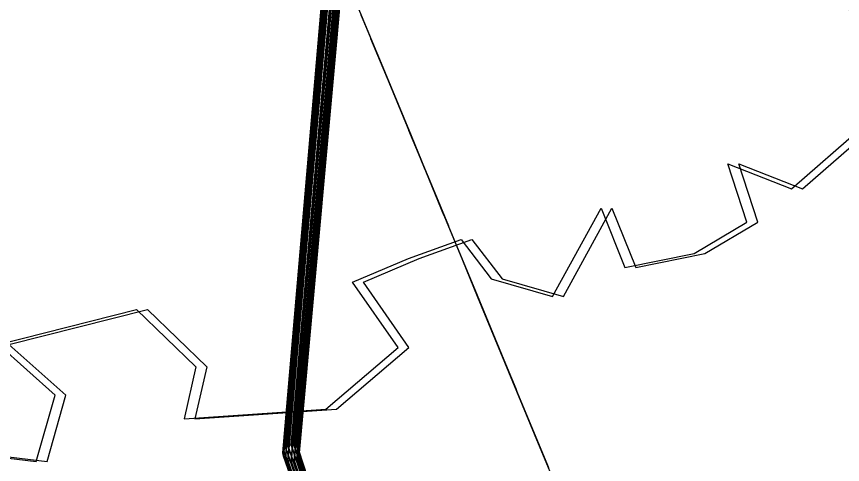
# Model space of a CAD drawing. Extents: x -0.115 to 0.112, y -0.1 to 0.104.
# Drawn here: x 0.0115 to 0.05252, y -0.06553 to -0.0433 of the extents above; entities that cross this region are included whole.
import ezdxf

# ---------------------------------------------------------------- set-up
doc = ezdxf.new("R2010")
doc.units = 0
doc.header["$MEASUREMENT"] = 0
doc.layers.get('0').update_dxf_attribs({"linetype": 'CONTINUOUS'})

msp = doc.modelspace()

# ---------------------------------------------------------------- linework, layer by layer
at = {"color": 27, "linetype": 'CONTINUOUS'}
for points in [[(0.053274, -0.043386, 0.215327), (0.031193, -0.02087, 0.162787), (0.031122, -0.020659, 0.162787), (0.053213, -0.043208, 0.215327)], [(0.053397, -0.043526, 0.215327), (0.03134, -0.021037, 0.162787), (0.031193, -0.02087, 0.162787), (0.053274, -0.043386, 0.215327)], [(0.054153, -0.04327, 0.215327), (0.032237, -0.020732, 0.162787), (0.032139, -0.020932, 0.162787), (0.05407, -0.043438, 0.215327)], [(0.053565, -0.043609, 0.215327), (0.031539, -0.021136, 0.162787), (0.03134, -0.021037, 0.162787), (0.053397, -0.043526, 0.215327)], [(0.053752, -0.043622, 0.215327), (0.031761, -0.02115, 0.162787), (0.031539, -0.021136, 0.162787), (0.053565, -0.043609, 0.215327)], [(0.053929, -0.043561, 0.215327), (0.031972, -0.021079, 0.162787), (0.031761, -0.02115, 0.162787), (0.053752, -0.043622, 0.215327)], [(0.05407, -0.043438, 0.215327), (0.032139, -0.020932, 0.162787), (0.031972, -0.021079, 0.162787), (0.053929, -0.043561, 0.215327)], [(0.024762, -0.064803, 0.253145), (0.024732, -0.064956, 0.253145), (0.02758, -0.031755, 0.230715), (0.027616, -0.031572, 0.230715)], [(0.024849, -0.064673, 0.253145), (0.024762, -0.064803, 0.253145), (0.027616, -0.031572, 0.230715), (0.02772, -0.031416, 0.230715)], [(0.024979, -0.064587, 0.253145), (0.024849, -0.064673, 0.253145), (0.02772, -0.031416, 0.230715), (0.027876, -0.031312, 0.230715)], [(0.025132, -0.064556, 0.253145), (0.024979, -0.064587, 0.253145), (0.027876, -0.031312, 0.230715), (0.02806, -0.031275, 0.230715)], [(0.025285, -0.064587, 0.253145), (0.025132, -0.064556, 0.253145), (0.02806, -0.031275, 0.230715), (0.028243, -0.031312, 0.230715)], [(0.025415, -0.064673, 0.253145), (0.025285, -0.064587, 0.253145), (0.028243, -0.031312, 0.230715), (0.028399, -0.031416, 0.230715)], [(0.028399, -0.031416, 0.230715), (0.028503, -0.031572, 0.230715), (0.025502, -0.064803, 0.253145), (0.025415, -0.064673, 0.253145)], [(0.028503, -0.031572, 0.230715), (0.02854, -0.031755, 0.230715), (0.025532, -0.064956, 0.253145), (0.025502, -0.064803, 0.253145)], [(0.024732, -0.064956, 0.253145), (0.024762, -0.065109, 0.253145), (0.027616, -0.031939, 0.230715), (0.02758, -0.031755, 0.230715)], [(0.024762, -0.065109, 0.253145), (0.024849, -0.065239, 0.253145), (0.02772, -0.032095, 0.230715), (0.027616, -0.031939, 0.230715)], [(0.028503, -0.031939, 0.230715), (0.028399, -0.032095, 0.230715), (0.025415, -0.065239, 0.253145), (0.025502, -0.064621, 0.253145)], [(0.02854, -0.031755, 0.230715), (0.028503, -0.031939, 0.230715), (0.025502, -0.065109, 0.253145), (0.025532, -0.064956, 0.253145)], [(0.027876, -0.032199, 0.230715), (0.02772, -0.032095, 0.230715), (0.024849, -0.065239, 0.253145), (0.024979, -0.065326, 0.253145)], [(0.02806, -0.032235, 0.230715), (0.027876, -0.032199, 0.230715), (0.024979, -0.065326, 0.253145), (0.025132, -0.065356, 0.253145)], [(0.028243, -0.032199, 0.230715), (0.02806, -0.032235, 0.230715), (0.025132, -0.065356, 0.253145), (0.025285, -0.065326, 0.253145)], [(0.028399, -0.032095, 0.230715), (0.028243, -0.032199, 0.230715), (0.025285, -0.065326, 0.253145), (0.025415, -0.065239, 0.253145)], [(0.027314, -0.072126, 0.291919), (0.027291, -0.072245, 0.291919), (0.024732, -0.064956, 0.253145), (0.024762, -0.064803, 0.253145)], [(0.027382, -0.072025, 0.291919), (0.027314, -0.072126, 0.291919), (0.024762, -0.064803, 0.253145), (0.024849, -0.064673, 0.253145)], [(0.027482, -0.071958, 0.291919), (0.027382, -0.072025, 0.291919), (0.024849, -0.064673, 0.253145), (0.024979, -0.064587, 0.253145)], [(0.027601, -0.071935, 0.291919), (0.027482, -0.071958, 0.291919), (0.024979, -0.064587, 0.253145), (0.025132, -0.064556, 0.253145)], [(0.027719, -0.071958, 0.291919), (0.027601, -0.071935, 0.291919), (0.025132, -0.064556, 0.253145), (0.025285, -0.064587, 0.253145)], [(0.02782, -0.072025, 0.291919), (0.027719, -0.071958, 0.291919), (0.025285, -0.064587, 0.253145), (0.025415, -0.064673, 0.253145)], [(0.025415, -0.064673, 0.253145), (0.025502, -0.064803, 0.253145), (0.027887, -0.072126, 0.291919), (0.02782, -0.072025, 0.291919)], [(0.025502, -0.064803, 0.253145), (0.025532, -0.064956, 0.253145), (0.027911, -0.072245, 0.291919), (0.027887, -0.072126, 0.291919)], [(0.027291, -0.072245, 0.291919), (0.027314, -0.072363, 0.291919), (0.024762, -0.065109, 0.253145), (0.024732, -0.064956, 0.253145)], [(0.027314, -0.072363, 0.291919), (0.027382, -0.072464, 0.291919), (0.024849, -0.065239, 0.253145), (0.024762, -0.065109, 0.253145)], [(0.025502, -0.065109, 0.253145), (0.025415, -0.065239, 0.253145), (0.02782, -0.072464, 0.291919), (0.027887, -0.072363, 0.291919)], [(0.025532, -0.064956, 0.253145), (0.025502, -0.065109, 0.253145), (0.027887, -0.072363, 0.291919), (0.027911, -0.072245, 0.291919)], [(0.024979, -0.065326, 0.253145), (0.024849, -0.065239, 0.253145), (0.027382, -0.072464, 0.291919), (0.027482, -0.072531, 0.291919)], [(0.025132, -0.065356, 0.253145), (0.024979, -0.065326, 0.253145), (0.027482, -0.072531, 0.291919), (0.027601, -0.072555, 0.291919)], [(0.025285, -0.065326, 0.253145), (0.025132, -0.065356, 0.253145), (0.027601, -0.072555, 0.291919), (0.027719, -0.072531, 0.291919)], [(0.025415, -0.065239, 0.253145), (0.025285, -0.065326, 0.253145), (0.027719, -0.072531, 0.291919), (0.02782, -0.072464, 0.291919)]]:
    msp.add_3dface(points, dxfattribs=at)
at = {"color": 3, "linetype": 'CONTINUOUS', "invisible_edges": 8}
for points in [[(0.051595, -0.039768, 0.358657), (0.052364, -0.040537, 0.355056), (0.054885, -0.043058, 0.352966), (0.057565, -0.045738, 0.352615)], [(0.057658, -0.045831, 0.14698), (0.055153, -0.043326, 0.146573), (0.053782, -0.041955, 0.144495), (0.051624, -0.039797, 0.141988)], [(0.027674, -0.040957, 0.383203), (0.02951, -0.04539, 0.381303), (0.03035, -0.047418, 0.380654), (0.03005, -0.046695, 0.379236)], [(0.032489, -0.052583, 0.141988), (0.031109, -0.049251, 0.143472), (0.02889, -0.043893, 0.144205), (0.028618, -0.043237, 0.142689)], [(0.03005, -0.046695, 0.379236), (0.029102, -0.044405, 0.377726), (0.029436, -0.045212, 0.37584), (0.031093, -0.049212, 0.375309)], [(0.047769, -0.0535, 0.340743), (0.046823, -0.050615, 0.340743), (0.049986, -0.051854, 0.340743), (0.054992, -0.047489, 0.340743)], [(0.048308, -0.0535, 0.160439), (0.047363, -0.050615, 0.160439), (0.050525, -0.051854, 0.160439), (0.055531, -0.047489, 0.160439)], [(0.030988, -0.048959, 0.36916), (0.032499, -0.052606, 0.364604), (0.032726, -0.053154, 0.362649), (0.031859, -0.051062, 0.361854)], [(0.031093, -0.049212, 0.375309), (0.031792, -0.050901, 0.373751), (0.031541, -0.050293, 0.369964), (0.030988, -0.048959, 0.36916)], [(0.031859, -0.051062, 0.361854), (0.03255, -0.05273, 0.360551), (0.032945, -0.053684, 0.358951), (0.032473, -0.052544, 0.358657)], [(0.032473, -0.052544, 0.358657), (0.032889, -0.053549, 0.355056), (0.034254, -0.056843, 0.352966), (0.035704, -0.060344, 0.352615)], [(0.035754, -0.060466, 0.14698), (0.034399, -0.057194, 0.146573), (0.033657, -0.055402, 0.144495), (0.032489, -0.052583, 0.141988)], [(0.033577, -0.054373, 0.340743), (0.035075, -0.056325, 0.340743), (0.03812, -0.057193, 0.340743), (0.040532, -0.052818, 0.340743)], [(0.034116, -0.054373, 0.160439), (0.035614, -0.056325, 0.160439), (0.038659, -0.057193, 0.160439), (0.041071, -0.052818, 0.160439)], [(0.040532, -0.052818, 0.340743), (0.041713, -0.055758, 0.340743), (0.045151, -0.055063, 0.340743), (0.047769, -0.0535, 0.340743)], [(0.041071, -0.052818, 0.160439), (0.042253, -0.055758, 0.160439), (0.04569, -0.055063, 0.160439), (0.048308, -0.0535, 0.160439)], [(0.030444, -0.059717, 0.340743), (0.028186, -0.056484, 0.340743), (0.030962, -0.055305, 0.340743), (0.033577, -0.054373, 0.340743)], [(0.030983, -0.059717, 0.160439), (0.028726, -0.056484, 0.160439), (0.031501, -0.055305, 0.160439), (0.034116, -0.054373, 0.160439)], [(0.013416, -0.062094, 0.340743), (0.010581, -0.05958, 0.340743), (0.017455, -0.057835, 0.340743), (0.02041, -0.060677, 0.340743)], [(0.013955, -0.062094, 0.160439), (0.011121, -0.05958, 0.160439), (0.017995, -0.057835, 0.160439), (0.020949, -0.060677, 0.160439)], [(0.035704, -0.060344, 0.352615), (0.035731, -0.06041, 0.349846), (0.034611, -0.057706, 0.344854), (0.035786, -0.060542, 0.344307)], [(0.02041, -0.060677, 0.340743), (0.019816, -0.06326, 0.340743), (0.026855, -0.06278, 0.340743), (0.030444, -0.059717, 0.340743)], [(0.020949, -0.060677, 0.160439), (0.020355, -0.06326, 0.160439), (0.027395, -0.06278, 0.160439), (0.030983, -0.059717, 0.160439)], [(0.040161, -0.071104, 0.147919), (0.039717, -0.070033, 0.145061), (0.037428, -0.064505, 0.144288), (0.035754, -0.060466, 0.14698)], [(0.035786, -0.060542, 0.344307), (0.036289, -0.061756, 0.342549), (0.036353, -0.06191, 0.339164), (0.03791, -0.06567, 0.336349)], [(0.00329, -0.064082, 0.340743), (0.007313, -0.064745, 0.340743), (0.012479, -0.065385, 0.340743), (0.013416, -0.062094, 0.340743)], [(0.00383, -0.064082, 0.160439), (0.007852, -0.064745, 0.160439), (0.013018, -0.065385, 0.160439), (0.013955, -0.062094, 0.160439)]]:
    msp.add_3dface(points, dxfattribs=at)

# ---------------------------------------------------------------- meshes
at = {"color": 10}
mesh = msp.add_polymesh((2, 36), dxfattribs=dict(at, n_close=True))
for k, corner in enumerate([(0.015357, -0.011867, 0.104426), (0.015011, -0.011407, 0.104426), (0.01475, -0.010894, 0.104426), (0.014583, -0.010343, 0.104426), (0.014513, -0.009772, 0.104426), (0.014544, -0.009197, 0.104426), (0.014674, -0.008636, 0.104426), (0.014899, -0.008107, 0.104426), (0.015213, -0.007624, 0.104426), (0.015606, -0.007204, 0.104426), (0.016066, -0.006858, 0.104426), (0.01658, -0.006597, 0.104426), (0.01713, -0.006429, 0.104426), (0.017701, -0.00636, 0.104426), (0.018276, -0.006391, 0.104426), (0.018837, -0.006521, 0.104426), (0.019366, -0.006746, 0.104426), (0.019849, -0.00706, 0.104426), (0.020269, -0.007453, 0.104426), (0.020615, -0.007913, 0.104426), (0.020876, -0.008426, 0.104426), (0.021044, -0.008977, 0.104426), (0.021113, -0.009548, 0.104426), (0.021083, -0.010123, 0.104426), (0.020952, -0.010684, 0.104426), (0.020727, -0.011213, 0.104426), (0.020413, -0.011696, 0.104426), (0.02002, -0.012116, 0.104426), (0.01956, -0.012462, 0.104426), (0.019047, -0.012723, 0.104426), (0.018496, -0.012891, 0.104426), (0.017925, -0.01296, 0.104426), (0.01735, -0.012929, 0.104426), (0.016789, -0.012799, 0.104426), (0.01626, -0.012574, 0.104426), (0.015777, -0.01226, 0.104426), (-0.035382, -0.047476, 0.165094), (-0.035119, -0.04729, 0.165382), (-0.034814, -0.047166, 0.165661), (-0.034476, -0.047107, 0.165923), (-0.034115, -0.047116, 0.166159), (-0.033742, -0.047191, 0.166363), (-0.033369, -0.047331, 0.166529), (-0.033006, -0.047532, 0.166651), (-0.032666, -0.047786, 0.166726), (-0.032358, -0.048088, 0.166751), (-0.032091, -0.048426, 0.166726), (-0.031874, -0.048792, 0.166651), (-0.031713, -0.049174, 0.166529), (-0.031614, -0.04956, 0.166363), (-0.031579, -0.049938, 0.166159), (-0.031609, -0.050298, 0.165923), (-0.031703, -0.050628, 0.165661), (-0.031859, -0.050918, 0.165382), (-0.032072, -0.05116, 0.165094), (-0.032335, -0.051346, 0.164807), (-0.03264, -0.05147, 0.164528), (-0.032978, -0.051528, 0.164266), (-0.033339, -0.05152, 0.164029), (-0.033712, -0.051444, 0.163825), (-0.034085, -0.051304, 0.16366), (-0.034447, -0.051104, 0.163538), (-0.034788, -0.050849, 0.163463), (-0.035096, -0.050548, 0.163438), (-0.035363, -0.05021, 0.163463), (-0.03558, -0.049844, 0.163538), (-0.03574, -0.049462, 0.16366), (-0.03584, -0.049076, 0.163825), (-0.035875, -0.048698, 0.164029), (-0.035845, -0.048338, 0.164266), (-0.03575, -0.048008, 0.164528), (-0.035595, -0.047717, 0.164807)]):
    mesh.set_mesh_vertex(divmod(k, 36), corner)

doc.saveas('drawing.dxf')
